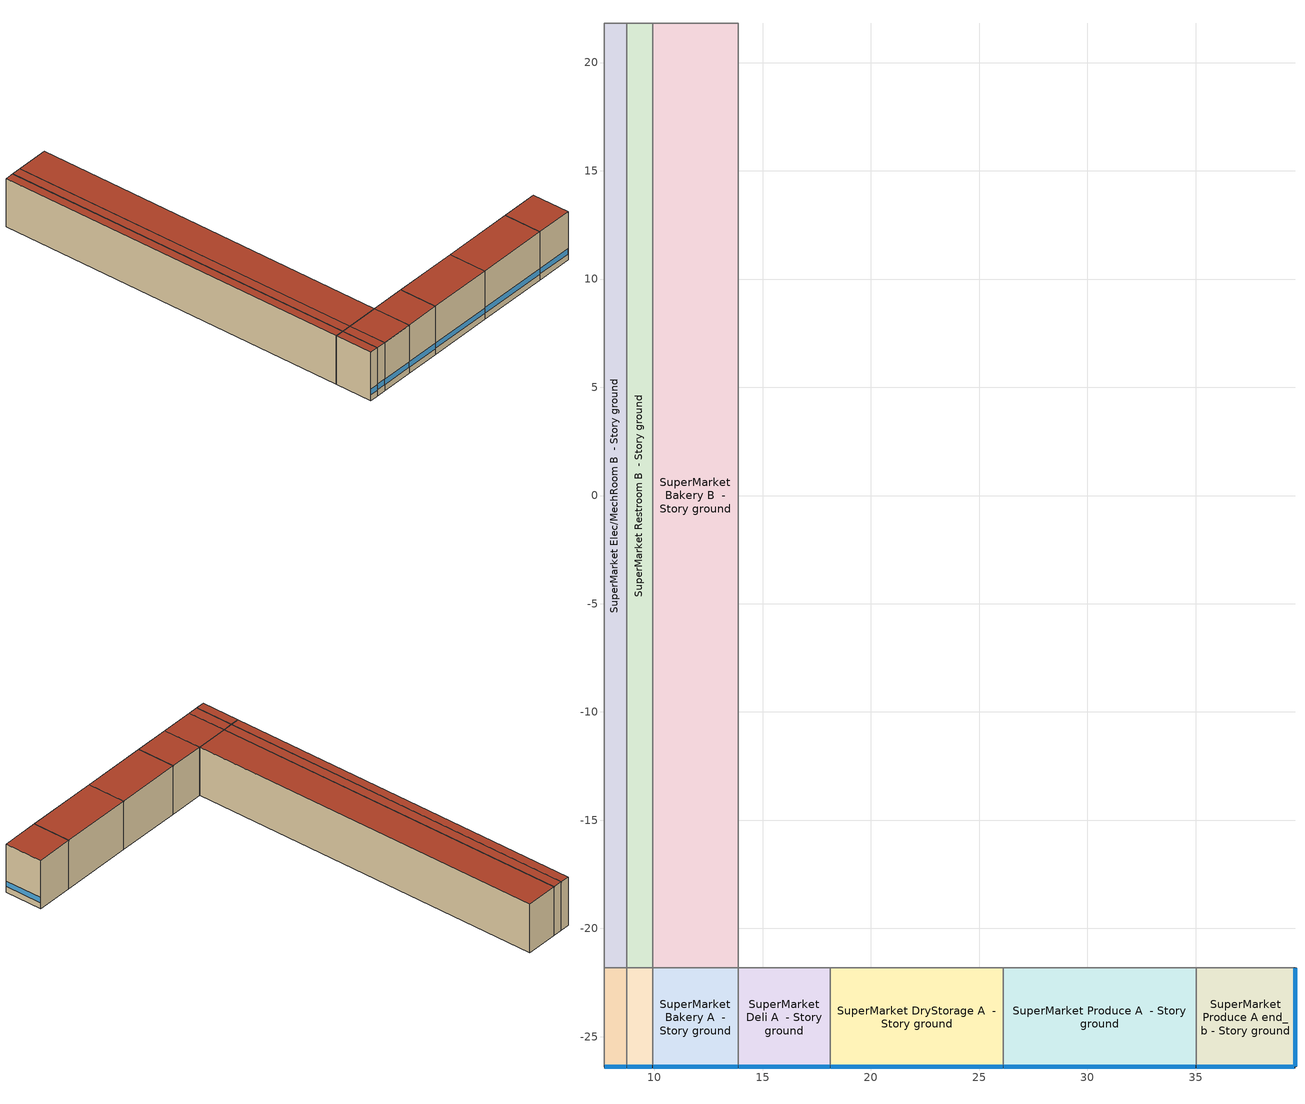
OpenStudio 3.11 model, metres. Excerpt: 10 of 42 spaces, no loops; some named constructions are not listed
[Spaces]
SuperMarket Elec/MechRoom A  - Story ground
 floor ground (Foundation F 0.9W/m*K Perim 1.05m Area 4.82m2): 7.67,-26.4 7.67,-21.82 8.73,-21.82 8.73,-26.4 z0
 wall outside: 7.67,-26.4 8.73,-26.4 z0:6.1
 wall to SuperMarket Corridor A  - Story ground: 7.67,-21.82 7.67,-26.4 z0:6.1
 wall to SuperMarket Elec/MechRoom B  - Story ground: 8.73,-21.82 7.67,-21.82 z0:6.1
 wall to SuperMarket Restroom A  - Story ground: 8.73,-26.4 8.73,-21.82 z0:6.1
 window: 7.7,-26.4 8.7,-26.4 z0.76:1.47
 roof outside: 8.73,-26.4 8.73,-21.82 7.67,-21.82 7.67,-26.4 z6.1
SuperMarket Elec/MechRoom B  - Story ground
 floor ground (Foundation F 0.9W/m*K Perim 0.0m Area 45.97m2): 7.67,-21.82 7.67,21.82 8.73,21.82 8.73,-21.82 z0
 wall to SuperMarket Corridor B  - Story ground: 7.67,21.82 7.67,-21.82 z0:6.1
 wall to SuperMarket Elec/MechRoom C  - Story ground: 8.73,21.82 7.67,21.82 z0:6.1
 wall to SuperMarket Restroom B  - Story ground: 8.73,-21.82 8.73,21.82 z0:6.1
 roof outside: 8.73,-21.82 8.73,21.82 7.67,21.82 7.67,-21.82 z6.1
SuperMarket Restroom A  - Story ground
 floor ground (Foundation F 0.9W/m*K Perim 1.19m Area 5.43m2): 8.73,-26.4 8.73,-21.82 9.91,-21.82 9.91,-26.4 z0
 wall outside: 8.73,-26.4 9.91,-26.4 z0:6.1
 wall to SuperMarket Restroom B  - Story ground: 9.91,-21.82 8.73,-21.82 z0:6.1
 wall to SuperMarket Bakery A  - Story ground: 9.91,-26.4 9.91,-21.82 z0:6.1
 window: 8.75,-26.4 9.89,-26.4 z0.76:1.46
 roof outside: 9.91,-26.4 9.91,-21.82 8.73,-21.82 8.73,-26.4 z6.1
SuperMarket Restroom B  - Story ground
 floor ground (Foundation F 0.9W/m*K Perim 0.0m Area 51.85m2): 8.73,-21.82 8.73,21.82 9.91,21.82 9.91,-21.82 z0
 wall to SuperMarket Restroom C  - Story ground: 9.91,21.82 8.73,21.82 z0:6.1
 wall to SuperMarket Bakery B  - Story ground: 9.91,-21.82 9.91,21.82 z0:6.1
 roof outside: 9.91,-21.82 9.91,21.82 8.73,21.82 8.73,-21.82 z6.1
SuperMarket Bakery A  - Story ground
 floor ground (Foundation F 0.9W/m*K Perim 3.96m Area 18.1m2): 9.91,-26.4 9.91,-21.82 13.87,-21.82 13.87,-26.4 z0
 wall outside: 9.91,-26.4 13.87,-26.4 z0:6.1
 wall to SuperMarket Bakery B  - Story ground: 13.87,-21.82 9.91,-21.82 z0:6.1
 wall to SuperMarket Deli A  - Story ground: 13.87,-26.4 13.87,-21.82 z0:6.1
 window: 9.94,-26.4 13.85,-26.4 z0.76:1.44
 roof outside: 13.87,-26.4 13.87,-21.82 9.91,-21.82 9.91,-26.4 z6.1
SuperMarket Bakery B  - Story ground
 floor ground (Foundation F 0.9W/m*K Perim 0.0m Area 172.83m2): 9.91,-21.82 9.91,21.82 13.87,21.82 13.87,-21.82 z0
 wall to SuperMarket Bakery C  - Story ground: 13.87,21.82 9.91,21.82 z0:6.1
 wall to SuperMarket Deli B  - Story ground: 13.87,-21.82 13.87,21.82 z0:6.1
 roof outside: 13.87,-21.82 13.87,21.82 9.91,21.82 9.91,-21.82 z6.1
SuperMarket Deli A  - Story ground
 floor ground (Foundation F 0.9W/m*K Perim 4.25m Area 19.44m2): 13.87,-26.4 13.87,-21.82 18.13,-21.82 18.13,-26.4 z0
 wall outside: 13.87,-26.4 18.13,-26.4 z0:6.1
 wall to SuperMarket Deli B  - Story ground: 18.13,-21.82 13.87,-21.82 z0:6.1
 wall to SuperMarket DryStorage A  - Story ground: 18.13,-26.4 18.13,-21.82 z0:6.1
 window: 13.9,-26.4 18.1,-26.4 z0.76:1.44
 roof outside: 18.13,-26.4 18.13,-21.82 13.87,-21.82 13.87,-26.4 z6.1
SuperMarket DryStorage A  - Story ground
 floor ground (Foundation F 0.9W/m*K Perim 8.0m Area 36.57m2): 18.13,-26.4 18.13,-21.82 26.12,-21.82 26.12,-26.4 z0
 wall outside: 18.13,-26.4 26.12,-26.4 z0:6.1
 wall to SuperMarket DryStorage B  - Story ground: 26.12,-21.82 18.13,-21.82 z0:6.1
 wall to SuperMarket Produce A  - Story ground: 26.12,-26.4 26.12,-21.82 z0:6.1
 window: 18.15,-26.4 26.1,-26.4 z0.76:1.44
 roof outside: 26.12,-26.4 26.12,-21.82 18.13,-21.82 18.13,-26.4 z6.1
SuperMarket Produce A  - Story ground
 floor ground (Foundation F 0.9W/m*K Perim 8.9m Area 40.68m2): 26.12,-26.4 26.12,-21.82 35.02,-21.82 35.02,-26.4 z0
 wall outside: 26.12,-26.4 35.02,-26.4 z0:6.1
 wall to SuperMarket Produce B  - Story ground: 35.02,-21.82 26.12,-21.82 z0:6.1
 wall to SuperMarket Produce A end_b - Story ground: 35.02,-26.4 35.02,-21.82 z0:6.1
 window: 26.15,-26.4 35,-26.4 z0.76:1.44
 roof outside: 35.02,-26.4 35.02,-21.82 26.12,-21.82 26.12,-26.4 z6.1
SuperMarket Produce A end_b - Story ground
 floor ground (Foundation F 0.9W/m*K Perim 9.14m Area 20.9m2): 35.02,-26.4 35.02,-21.82 39.59,-21.82 39.59,-26.4 z0
 wall outside: 35.02,-26.4 39.59,-26.4 39.59,-21.82 z0:6.1
 wall to SuperMarket Produce B end_b - Story ground: 39.59,-21.82 35.02,-21.82 z0:6.1
 window: 35.05,-26.4 39.57,-26.4 / 39.59,-26.37 39.59,-21.85 z0.76:1.44
 roof outside: 39.59,-26.4 39.59,-21.82 35.02,-21.82 35.02,-26.4 z6.1
[Curve:Bicubic] Minimum Value of x=-40; Maximum Value of x=-17.8; Minimum Value of y=4.4; Maximum Value of y=54.4
Name | Coefficient1 Constant | Coefficient2 x | Coefficient3 x**2 | Coefficient4 y | Coefficient5 y**2 | Coefficient6 x*y | Coefficient7 x**3 | Coefficient8 y**3 | Coefficient9 x**2*y | Coefficient10 x*y**2
New_Low_Temp_Comp_Cap_Curve; New_Low_Temp_Comp_Cap_Curve 1; New_Low_Temp_Comp_Cap_Curve 2 | 58336.9 | 1561.74 | 6.60681 | -283.65 | -0.120235 | -12.4957 | -0.116279 | 0.002277 | -0.118148 | 0.0328396
New_Low_Temp_Comp_Pwr_Curve 1; New_Low_Temp_Comp_Pwr_Curve 2 | 6274.99 | 61.3907 | 1.62085 | 129.113 | 0.874116 | 1.95812 | 0.0302933 | 0.00575468 | 0.00465396 | -0.000749905
[Curve:Linear] Coefficient1 Constant=0; Coefficient2 x=22000; Minimum Value of x=-50; Maximum Value of x=50
Condenser Heat Rejection Function of Temperature; Condenser Heat Rejection Function of Temperature 1
[Table:Lookup]
Zone SuperMarket Sales B  - Story ground PSZ-AC ERV_SensHeatEff 1; Zone SuperMarket Sales B  - Story ground PSZ-AC ERV_LatHeatEff 1; Zone SuperMarket Sales B  - Story ground PSZ-AC ERV_SensCoolEff 1; Zone SuperMarket Sales B  - Story ground PSZ-AC ERV_LatCoolEff 1; Zone SuperMarket Restroom B  - Story ground PSZ-AC ERV_SensHeatEff 1; Zone SuperMarket Restroom B  - Story ground PSZ-AC ERV_LatHeatEff 1; Zone SuperMarket Restroom B  - Story ground PSZ-AC ERV_SensCoolEff 1; Zone SuperMarket Restroom B  - Story ground PSZ-AC ERV_LatCoolEff 1: DivisorOnly, 0.5, 0, 10, Dimensionless, 0.5, 0.5
